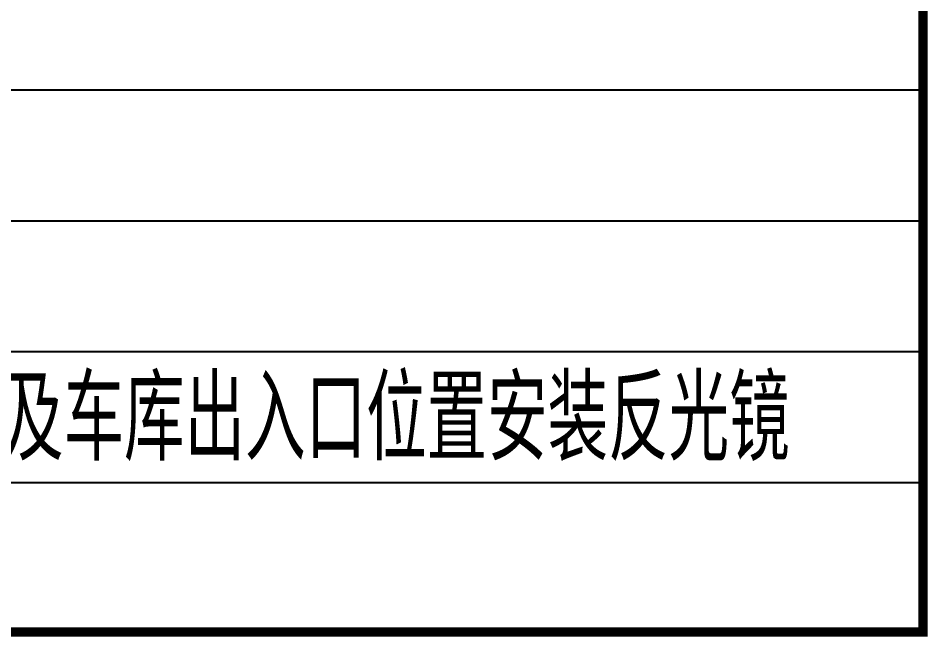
# Model space of a CAD drawing. Extents: x -737978 to 768813, y -372247 to 1140308.
# Drawn here: x -31943 to -27073, y -19265 to -15955 of the extents above; entities that cross this region are included whole.
import ezdxf

# ---------------------------------------------------------------- set-up
doc = ezdxf.new("R2010")
doc.units = 0
doc.header["$LTSCALE"] = 10
doc.header["$MEASUREMENT"] = 0
doc.layers.get('0').update_dxf_attribs({"linetype": 'CONTINUOUS'})
for name, color, linetype in [('ANNO-TEXT', 33, 'CONTINUOUS'), ('TK', 8, 'CONTINUOUS'), ('建11－文字－注', 7, 'CONTINUOUS')]:
    doc.layers.add(name, color=color, linetype=linetype)
doc.styles.add('zx', font='GBENOR.shx', dxfattribs={"bigfont": 'GBCBIG.shx'})

msp = doc.modelspace()

# ---------------------------------------------------------------- linework, layer by layer
at = {"const_width": 50}
msp.add_lwpolyline([(-47284.7, -7239.1), (-27097.9, -7239.1), (-27097.9, -19240.4), (-47284.7, -19240.4)], close=True, dxfattribs=at)
at = {"layer": 'TK'}
for p, q in [((-47284.7, -16339.1), (-27097.9, -16339.1)), ((-47284.7, -17039.1), (-27097.9, -17039.1)), ((-47284.7, -17739.1), (-27097.9, -17739.1)), ((-47284.7, -18439.1), (-27097.9, -18439.1))]:
    msp.add_line(p, q, dxfattribs=at)
at = {"layer": '建11－文字－注'}
msp.add_line((-27097.9, -19139.1), (-27097.9, -7239.1), dxfattribs=at)

# ---------------------------------------------------------------- texts
at = {"layer": 'ANNO-TEXT', "color": 7, "style": 'zx'}
msp.add_text('地下车库车道转弯处及车库出入口位置安装反光镜', height=450, dxfattribs=at).set_placement((-34940.4, -18322.7))

doc.saveas('drawing.dxf')
